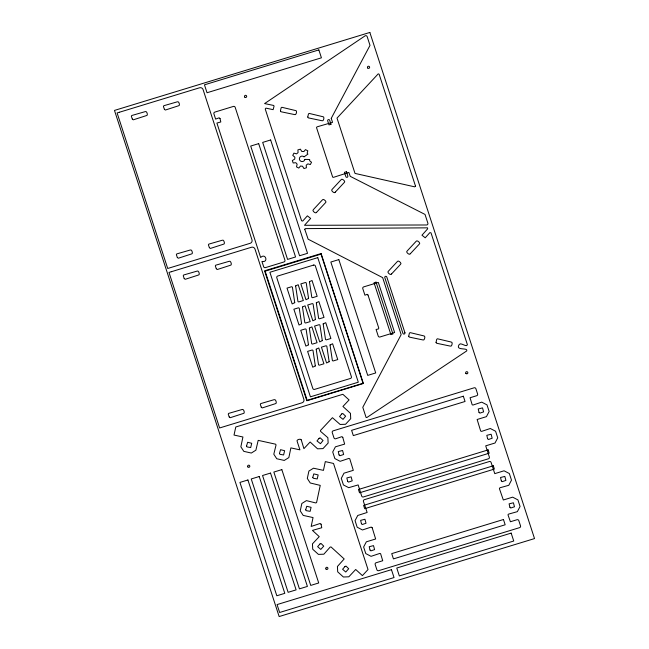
<?xml version="1.0" encoding="UTF-8"?>
<svg xmlns="http://www.w3.org/2000/svg" width="649" height="649" viewBox="0 0 649 649"><rect width="100%" height="100%" fill="white"/><g stroke="black" fill="none" stroke-linecap="round" stroke-linejoin="round"><path stroke-width="0.97" d="M304.884 159.403L309.687 159.516L309.597 160.692L311.528 162.258L310.327 164.554L307.894 163.864L306.223 165.146L306.417 167.783L303.959 168.545L302.515 166.225L300.511 166.03L298.783 168.067L296.496 166.89L297.145 164.189L295.855 162.712L293.178 162.98L292.334 160.546L294.743 159.062L294.873 157.196L292.756 155.371L293.948 153.14L296.528 153.87L298.078 152.596L297.907 149.878L300.382 149.156L301.736 151.42L303.862 151.558L305.468 149.627L307.796 150.819L307.155 153.196L307.91 154.121L304.057 156.863M304.827 159.573A2.774 2.726 22.3 0 1 301.063 161.341A2.774 2.726 22.3 0 1 299.781 157.391A2.774 2.726 22.3 0 1 303.91 156.758M304.77 229.275L308.129 239.189L382.667 277.634L401.155 334.641L362.791 407.304L366.101 417.477L366.904 417.494L466.68 350.955C468.473 347.142 454.827 351.166 459.216 344.489C460.855 341.991 466.623 347.864 467.41 344.724L431.017 232.869L429.914 232.585L425.225 237.802L421.964 235.206L427.675 228.821L427.537 227.84L305.452 228.618L304.77 229.227M331.241 118.378L332.548 122.345L317.012 126.855L316.501 127.553L332.686 177.153L333.44 177.355L348.838 172.431L350.257 176.341L425.022 214.438L427.878 223.199A1.403 1.379 22.3 0 1 426.571 224.984L304.503 225.3L310.652 218.445L307.391 215.849L302.702 221.066L301.598 220.782L265.23 109.008L265.952 108.123L273.124 109.665L274.056 106.176L273.724 105.463L264.597 103.58L365.038 35.873A1.403 1.379 22.3 0 1 367.164 36.604L370.011 45.373L331.25 118.321M132.307 119.059L133.288 119.83L146.333 115.619C148.58 115.92 146.682 110.2 145.043 111.669L131.747 115.514L131.349 116.26L132.307 119.059M164.375 109.267L165.365 110.038L178.402 105.828C180.657 106.103 178.8 100.392 177.112 101.877L163.816 105.722L163.426 106.468L164.375 109.267M177.315 257.466L178.305 258.229L191.341 254.019C193.621 254.343 191.69 248.591 190.052 250.068L176.755 253.913L176.366 254.659L177.315 257.466M184.202 278.543L185.184 279.313L198.221 275.103C200.557 275.436 198.553 269.668 196.939 271.152L183.635 274.998L183.245 275.744L184.202 278.543M209.359 247.683L210.341 248.453L223.386 244.243C225.657 244.543 223.718 238.808 222.096 240.284L208.791 244.129L208.402 244.876L209.367 247.61M216.271 268.751L217.253 269.522L230.29 265.311C232.545 265.619 230.671 259.86 229.008 261.36L215.703 265.206L215.314 265.952L216.279 268.678M220.019 118.524L220.806 121.963L216.904 123.059L260.647 257.499C265.498 252.429 268.913 262.91 261.936 261.45L263.648 266.723A1.403 1.379 22.3 0 0 265.409 267.631L284.027 261.945A1.403 1.379 22.3 0 0 284.927 260.225L235.181 107.328A1.403 1.379 22.3 0 0 233.421 106.42L214.803 112.107A1.403 1.379 22.3 0 0 213.902 113.826L215.614 119.1L219.167 117.802L220.019 118.524M229.211 416.95L230.192 417.713L243.229 413.502C245.509 413.819 243.578 408.091 241.947 409.551L228.643 413.397L228.253 414.143L229.211 416.95M261.247 407.166L262.237 407.929L275.273 403.719C277.464 403.962 275.687 398.494 274.024 399.703L260.687 403.613L260.298 404.359L261.247 407.166M301.258 439.868L303.91 448.629L310.133 442.01L317.556 448.816L322.983 448.613L328.143 443.056L327.867 437.694L320.574 431.382L320.436 430.514L332.434 417.696L340.141 424.462L345.568 424.268L350.72 418.71L350.452 413.348L342.94 406.461L349.073 399.93L342.859 394.3L235.782 426.993L234.021 435.057L242.929 436.996L240.86 446.812L243.805 451.355L251.325 453.043L255.884 450.187L258.188 440.363L275.638 444.2L276.044 444.987L273.805 454.211L276.758 458.746L284.27 460.433L288.837 457.586L290.89 447.883L299.919 449.846L297.185 441.45C295.895 439.827 300.592 438.318 301.258 439.868M321.077 524.197L321.758 527.742L312.461 530.403L319.243 536.634L312.453 543.87L312.721 549.232L318.424 554.392L323.851 554.197L330.154 547.083L331.031 546.953L344.181 558.959L337.423 566.48L337.691 571.834L343.394 577.002L348.821 576.799L355.701 569.481L362.402 575.614L368.024 569.554L333.505 463.451L325.303 461.609L323.453 470.371L313.483 468.197L308.916 471.052L307.302 478.451L310.254 482.994L320.241 485.387L316.582 502.561L315.787 502.951L306.417 500.622L301.85 503.478L300.236 510.868L303.188 515.411L313.045 517.569L311.171 526.453L320.087 523.5L321.077 524.197M339.054 454.941L339.906 455.736L343.637 454.487L342.567 450.487L338.267 451.574L339.062 454.868M342.777 437.369L344.643 444.103L335.419 446.82L332.718 451.988L334.86 458.575L340.133 461.317L348.87 458.421L349.77 458.786L353.307 470.338L343.994 473.178L341.293 478.354L343.435 484.941L348.716 487.675L358.151 484.917L361.671 496.039A1.403 1.379 22.3 0 0 363.432 496.947L488.454 458.778A1.403 1.379 22.3 0 0 489.354 457.05L485.712 445.847L495.025 443.007L497.726 437.832L495.585 431.244L490.303 428.502L481.574 431.398L480.674 431.033L477.137 419.489L486.45 416.642L489.151 411.474L487.001 404.879L481.728 402.145L472.991 405.041L472.18 404.798L470.063 397.74L476.707 395.712A1.403 1.379 22.3 0 0 477.607 393.984L475.895 388.71A1.403 1.379 22.3 0 0 474.135 387.802L333.148 430.847A1.403 1.379 22.3 0 0 332.247 432.575L333.959 437.84A1.403 1.379 22.3 0 0 335.72 438.756L341.926 436.639L342.777 437.369M347.629 481.298L348.481 482.102L352.212 480.844L351.141 476.853L346.842 477.94L347.645 481.225M361.436 523.711L362.28 524.514L366.012 523.256L364.941 519.265L360.641 520.352L361.436 523.711M367.999 295.035L378.789 328.094L378.424 328.978L376.079 329.473L378.221 336.068A1.403 1.379 22.3 0 0 379.981 336.977L394.616 332.507L378.318 282.429L363.683 286.89A1.403 1.379 22.3 0 0 362.783 288.618L364.933 295.206L367.147 294.313L367.999 295.035M370.011 550.076L370.863 550.871L374.587 549.622L373.516 545.622L369.216 546.709L370.019 550.003M372.193 527.767L375.641 538.986L366.336 541.826L363.627 547.002L365.776 553.589L371.05 556.331L379.787 553.435L380.598 553.678L382.723 560.736L376.071 562.764A1.403 1.379 22.3 0 0 375.171 564.492L376.882 569.757A1.403 1.379 22.3 0 0 378.643 570.674L519.63 527.629A1.403 1.379 22.3 0 0 520.53 525.901L518.819 520.628A1.403 1.379 22.3 0 0 517.058 519.719L510.406 521.747L507.972 514.787L508.491 514.138L517.358 511.655L520.068 506.488L517.918 499.892L512.645 497.158L503.332 499.998L499.397 488.575L499.917 487.772L508.784 485.298L511.485 480.122L509.343 473.535L504.062 470.801L494.757 473.64L491.106 462.437A1.403 1.379 22.3 0 0 489.354 461.528L364.324 499.698A1.403 1.379 22.3 0 0 363.424 501.426L367.123 512.483L357.753 515.468L355.052 520.644L357.193 527.231L362.475 529.965L371.212 527.069L372.193 527.767M479.019 412.342L479.871 413.137L483.602 411.888L482.531 407.888L478.232 408.975L479.019 412.342M487.602 438.7L488.446 439.495L492.177 438.245L491.106 434.246L486.807 435.333L487.602 438.7M501.32 480.868L502.172 481.672L505.904 480.414L504.825 476.415L500.525 477.502L501.32 480.868M509.895 507.234L510.747 508.029L514.479 506.78L513.408 502.78L509.1 503.867L509.895 507.234M316.566 212.337C315.901 214.292 311.382 210.479 313.459 209.522L322.342 199.949C323.007 197.969 327.567 202.017 325.449 202.764L316.566 212.337M319.04 438.359L316.98 440.931L320.452 443.705L323.04 440.517L320.135 437.791L319.04 438.359M319.916 544.024L317.637 546.669L320.801 549.419L323.729 546.134L321.012 543.456L319.916 544.024M335.306 192.112C334.633 194.165 330.098 190.206 332.199 189.297L341.082 179.724C341.747 177.761 346.266 181.752 344.213 182.539L335.306 192.112M341.625 414.005L339.565 416.577L343.037 419.359L345.625 416.171L342.721 413.445L341.625 414.005M344.887 566.634L342.599 569.27L345.763 572.029L348.7 568.735L345.982 566.066L344.887 566.634M391.558 273.951C390.901 275.979 386.35 272.053 388.443 271.136L397.326 261.563C397.999 259.616 402.469 263.559 400.49 264.37L391.558 273.951M410.314 253.743C409.673 255.69 405.122 251.877 407.207 250.928L416.09 241.355C416.755 239.408 421.233 243.351 419.246 244.17L410.314 253.743M415.522 186.182L414.679 186.839L355.011 173.413L337.009 118.102L378.27 73.808L379.146 74.262L415.522 186.182M295.611 285.925L297.964 301.558L298.727 301.931L303.334 300.528L298.183 284.708L295.611 285.925M294.743 302.661L292.164 303.935L287.012 288.124L291.62 286.72L292.391 287.093L294.743 302.661M302.475 307.018L304.819 322.642L305.59 323.015L310.198 321.612L305.046 305.801L302.475 307.018M301.607 323.754L299.027 325.027L293.875 309.208L298.483 307.804L299.246 308.178L301.607 323.754M309.443 281.707L311.796 297.331L312.558 297.704L317.166 296.301L312.023 280.49L309.443 281.707M308.575 298.435L305.995 299.716L300.844 283.897L305.452 282.493L306.223 282.867L308.575 298.435M309.338 328.102L311.682 343.735L312.453 344.108L317.061 342.704L311.909 326.885L309.338 328.102M308.47 344.838L305.882 346.112L300.738 330.3L305.346 328.897L306.109 329.27L308.47 344.838M316.306 302.791L318.651 318.424L319.422 318.797L324.029 317.393L318.878 301.574L316.306 302.791M315.438 319.527L312.859 320.801L307.707 304.989L312.315 303.586L313.086 303.959L315.438 319.527M316.193 349.194L318.545 364.819L319.308 365.192L323.916 363.789L318.773 347.978L316.193 349.194M315.325 365.931L312.745 367.204L307.602 351.385L312.21 349.981L312.972 350.355L315.325 365.931M323.17 323.883L325.514 339.508L326.285 339.881L330.893 338.478L325.741 322.667L323.17 323.883M322.302 340.611L319.714 341.893L314.57 326.074L319.178 324.67L319.941 325.044L322.302 340.611M330.025 344.968L332.377 360.601L333.148 360.974L337.748 359.57L332.604 343.751L330.025 344.968M329.157 361.704L326.577 362.978L321.433 347.166L326.041 345.763L326.804 346.136L329.157 361.704M246.531 446.09L247.074 446.934L250.692 447.567L251.715 443.283L247.634 442.277L246.531 446.09M280.441 110.906L280.993 111.75L294.541 114.573C296.269 115.838 297.583 110.038 295.441 110.525L281.844 107.28L281.114 107.823L280.441 110.906M279.443 453.489L279.995 454.332L283.605 454.965L284.627 450.69L280.546 449.684L279.443 453.489M307.772 117.039L308.316 117.883L321.872 120.706C323.681 122.028 324.906 116.098 322.756 116.674L309.175 113.413L308.445 113.956L307.772 117.039M305.695 509.814L306.239 510.658L310.125 511.347L311.09 507.34L306.734 506.269L305.695 509.814M312.769 477.421L313.313 478.264L317.199 478.962L318.164 474.946L313.808 473.884L312.769 477.421M408.716 336.247L409.259 337.091L422.815 339.914C424.519 341.179 425.906 335.452 423.716 335.866L410.111 332.621L409.389 333.164L408.716 336.247M436.039 342.404L436.582 343.248L450.138 346.071C451.915 347.369 453.156 341.617 451.087 342.007L437.442 338.778L436.712 339.322L436.039 342.404M369.849 32.45L114.475 110.419L279.151 616.55L534.525 538.581L369.849 32.45M318.854 49.908L204.459 84.832L207.039 92.742L321.425 57.818L318.854 49.908M119.408 112.245L117.104 112.95L167.71 268.483L250.173 243.302A2.799 2.75 22.3 0 0 251.982 239.854L203.088 89.603A2.799 2.75 22.3 0 0 199.576 87.777L119.408 112.245M258.683 143.624L250.701 146.057L287.588 259.413L295.563 256.972L258.683 143.624M270.657 139.965L262.675 142.407L299.554 255.755L307.537 253.321L270.657 139.965M330.982 124.267L328.986 124.876L327.696 120.925A1.055 1.03 22.3 0 1 328.37 119.627A1.055 1.03 22.3 0 1 329.692 120.316L330.982 124.267M346.42 171.717L344.424 172.326L345.82 176.609A1.055 1.03 22.3 0 0 347.134 177.299A1.055 1.03 22.3 0 0 347.807 176.001L346.42 171.717M171.304 271.728L169 272.434L219.605 427.967L302.069 402.786A2.799 2.75 22.3 0 0 303.87 399.338L254.984 249.078A2.799 2.75 22.3 0 0 251.463 247.261L171.304 271.728M321.109 253.548L264.549 270.82L306.831 400.766L363.391 383.494L321.109 253.548M321.02 254.124L265.149 271.177L307.18 400.344L363.042 383.291L321.02 254.124M317.775 257.645L269.895 272.272L310.417 396.823L358.305 382.204L317.775 257.645M313.613 265.076L277.699 276.044A1.403 1.379 22.3 0 0 276.798 277.764L312.826 388.483A1.403 1.379 22.3 0 0 314.578 389.392L350.492 378.432A1.403 1.379 22.3 0 0 351.393 376.704L315.373 265.993A1.403 1.379 22.3 0 0 313.613 265.076M338.827 259.6L330.844 262.034L367.723 375.39L375.706 372.948L338.827 259.6M376.039 282.153L374.043 282.761L390.909 334.608L392.905 334L376.039 282.153M463.337 396.214L351.604 430.328L353.324 435.601L465.049 401.488L463.337 396.214M247.918 479.976L239.935 482.418L276.815 595.766L284.797 593.332L247.918 479.976M259.227 476.528L251.244 478.962L288.124 592.318L296.106 589.876L259.227 476.528M270.528 473.072L262.545 475.514L299.432 588.862L307.407 586.428L270.528 473.072M281.836 469.625L273.854 472.058L310.733 585.414L318.716 582.972L281.836 469.625M488.137 449.903L358.443 489.5L359.514 492.802L489.208 453.197L488.137 449.903M493.305 465.787L363.61 505.384L364.681 508.678L494.376 469.081L493.305 465.787M503.454 519.508L391.72 553.621L393.44 558.894L505.165 524.781L503.454 519.508M391.452 569.66L277.066 604.584L279.638 612.486L394.032 577.561L391.452 569.66M511.161 533.105L396.774 568.029L399.346 575.939L513.74 541.015L511.161 533.105M404.919 332.726L386.804 277.034A1.055 1.03 22.3 0 0 385.482 276.352A1.055 1.03 22.3 0 0 384.808 277.642L402.924 333.335A1.055 1.03 22.3 0 0 404.246 334.016A1.055 1.03 22.3 0 0 404.919 332.726M325.96 568.995A1.103 1.087 22.3 0 0 327.85 568.792A1.103 1.087 22.3 0 0 326.707 567.275A1.103 1.087 22.3 0 0 325.96 568.995M465.877 373.394A1.103 1.087 22.3 0 0 467.767 373.191A1.103 1.087 22.3 0 0 466.623 371.674A1.103 1.087 22.3 0 0 465.877 373.394M247.837 466.891A1.103 1.087 22.3 0 0 249.727 466.688A1.103 1.087 22.3 0 0 248.583 465.171A1.103 1.087 22.3 0 0 247.837 466.891M367.65 67.95A1.103 1.087 22.3 0 0 369.541 67.747A1.103 1.087 22.3 0 0 368.397 66.23A1.103 1.087 22.3 0 0 367.65 67.95M244.705 97.042A1.103 1.087 22.3 0 0 246.596 96.839A1.103 1.087 22.3 0 0 245.452 95.322A1.103 1.087 22.3 0 0 244.705 97.042"/></g></svg>
